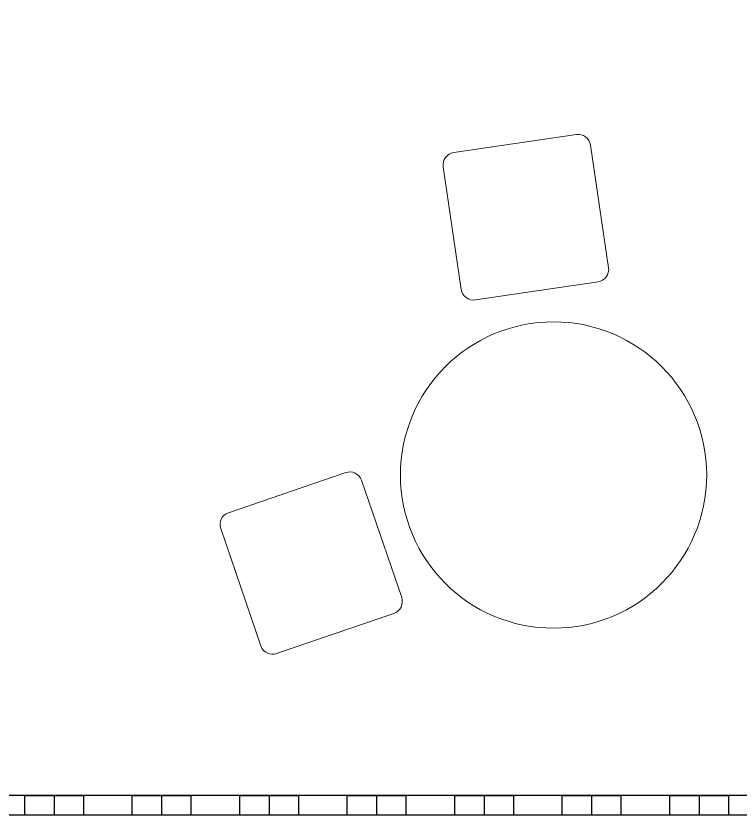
# Model space of a CAD drawing. Header units: inches. Extents: x 15 to 22798, y 21 to 21519.
# Drawn here: x 16063.1 to 16252.3, y 12452.7 to 12661.4 of the extents above; entities that cross this region are included whole.
import ezdxf

# ---------------------------------------------------------------- set-up
doc = ezdxf.new("R2010")
doc.units = ezdxf.units.IN
doc.header["$MEASUREMENT"] = 0
doc.layers.add('ARREDAMENTO', color=8, linetype='Continuous', lineweight=13)

msp = doc.modelspace()

# ---------------------------------------------------------------- linework, layer by layer
for p, q in [((16136.9, 12457.8), (15996.5, 12457.8)), ((16073.08, 12457.8), (16073.08, 12452.69)), ((16101.16, 12457.8), (16101.16, 12452.69)), ((16129.24, 12457.8), (16129.24, 12452.69)), ((16277.3, 12457.8), (16136.9, 12457.8)), ((16157.32, 12457.8), (16157.32, 12452.69)), ((16185.4, 12457.8), (16185.4, 12452.69)), ((16213.48, 12457.8), (16213.48, 12452.69)), ((16241.56, 12457.8), (16241.56, 12452.69)), ((16365.71, 12452.69), (15715.71, 12452.69))]:
    msp.add_line(p, q)
msp.add_lwpolyline([(16175.74, 13162.87), (16365.71, 13162.69), (16365.71, 12452.69), (15715.71, 12452.69)])
for points in [[(16065.42, 12457.8), (16080.74, 12457.8), (16080.74, 12452.69), (16065.42, 12452.69)], [(16093.5, 12457.8), (16108.82, 12457.8), (16108.82, 12452.69), (16093.5, 12452.69)], [(16121.58, 12457.8), (16136.9, 12457.8), (16136.9, 12452.69), (16121.58, 12452.69)], [(16149.66, 12457.8), (16164.98, 12457.8), (16164.98, 12452.69), (16149.66, 12452.69)], [(16177.74, 12457.8), (16193.06, 12457.8), (16193.06, 12452.69), (16177.74, 12452.69)], [(16205.82, 12457.8), (16221.14, 12457.8), (16221.14, 12452.69), (16205.82, 12452.69)], [(16233.9, 12457.8), (16249.22, 12457.8), (16249.22, 12452.69), (16233.9, 12452.69)]]:
    msp.add_lwpolyline(points, close=True)
at = {"layer": 'ARREDAMENTO'}
for points in [[(16179.46, 12589.94), (16174.74, 12622, -0.414214), (16177.47, 12625.68), (16209.52, 12630.4, -0.414214), (16213.2, 12627.67), (16217.93, 12595.61, -0.414214), (16215.19, 12591.94), (16183.14, 12587.21, -0.414214)], [(16127.09, 12496.87), (16116.6, 12527.53, -0.414214), (16118.62, 12531.64), (16149.27, 12542.13, -0.414214), (16153.39, 12540.12), (16163.88, 12509.46, -0.414214), (16161.86, 12505.35), (16131.21, 12494.86, -0.414214)]]:
    msp.add_lwpolyline(points, format="xyb", close=True, dxfattribs=at)
msp.add_circle((16203.56, 12541.49), 40, dxfattribs=at)

doc.saveas('drawing.dxf')
